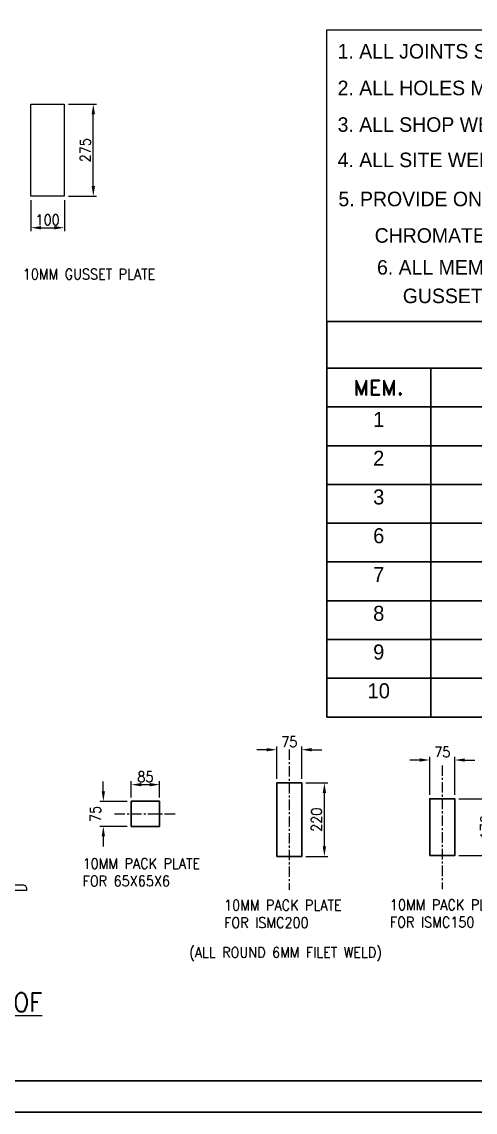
# Model space of a CAD drawing. Header units: millimetres. Extents: x 0 to 1124626, y -157535 to 82123.
# Drawn here: x 518551 to 523983, y 31350 to 44395 of the extents above; entities that cross this region are included whole.
import ezdxf
from ezdxf.enums import TextEntityAlignment as Align

# ---------------------------------------------------------------- set-up
doc = ezdxf.new("R2010")
doc.units = ezdxf.units.MM
doc.header["$MEASUREMENT"] = 0
doc.linetypes.add('CENTER', pattern=[2, 1.25, -0.25, 0.25, -0.25])
for name, color, linetype, lineweight in [('CN', 253, 'Continuous', 15), ('Dim', 6, 'Continuous', 13), ('L4', 4, 'Continuous', 30), ('rSHEET', 2, 'Continuous', 30), ('STR. STEEL', 25, 'Continuous', 18), ('Text', 7, 'Continuous', 15), ('text-2', 73, 'Continuous', 13), ('TITLE TEXT', 50, 'Continuous', 18)]:
    doc.layers.add(name, color=color, linetype=linetype, lineweight=lineweight)
doc.styles.add('ROMAND', font='romand.shx')
doc.styles.add('SOFT1', font='soft1.shx')
doc.styles.add('style1', font='romans.shx', dxfattribs={"width": 0.9, "height": 300})
doc.dimstyles.new('4.0 DIM-1', dxfattribs={"dimscale": 40, "dimtxt": 125, "dimasz": 3, "dimexe": 1, "dimexo": 1.2, "dimgap": 0.8, "dimtad": 1, "dimdec": 0, "dimlfac": 0.25, "dimzin": 1, "dimdsep": 46, "dimtxsty": 'style1', "dimcen": 2, "dimclrd": 8, "dimclre": 8, "dimclrt": 7, "dimadec": 0, "dimazin": 0, "dimtfac": 1, "dimtdec": 0, "dimtofl": 0, "dimtmove": 1, "dimatfit": 3, "dimfxl": 1, "dimtolj": 1, "dimtzin": 0, "dimlwd": 9, "dimlwe": 9, "dimarcsym": 1})

# ---------------------------------------------------------------- blocks, each defined once
blk = doc.blocks.new('*D718')
at = {"layer": 'DEFPOINTS', "color": 0, "ltscale": 20, "transparency": 16777216}
for p in [(518661, 42309), (519061, 42309), (519061, 41931)]:
    blk.add_point(p, dxfattribs=at)
at = {"layer": 'Dim', "color": 8, "lineweight": 9, "ltscale": 20, "transparency": 16777216}
for p, q in [((518661, 42261), (518661, 41891)), ((519061, 42261), (519061, 41891)), ((518781, 41931), (518941, 41931))]:
    blk.add_line(p, q, dxfattribs=at)
at = {"layer": 'Dim', "color": 8, "ltscale": 20, "transparency": 16777216}
for points in [[(518781, 41951), (518781, 41911), (518661, 41931)], [(518941, 41911), (518941, 41951), (519061, 41931)]]:
    blk.add_solid(points, dxfattribs=at)
at = {"layer": 'Dim', "color": 7, "ltscale": 20, "transparency": 16777216, "insert": (518861, 42025), "char_height": 125, "attachment_point": 5, "style": 'style1'}
blk.add_mtext('\\A1;100', dxfattribs=at)
blk = doc.blocks.new('*D719')
at = {"layer": 'DEFPOINTS', "color": 0, "ltscale": 20, "transparency": 16777216}
for p in [(519061, 43408), (519408, 43408), (519061, 42309)]:
    blk.add_point(p, dxfattribs=at)
at = {"layer": 'Dim', "color": 8, "lineweight": 9, "ltscale": 20, "transparency": 16777216}
for p, q in [((519109, 43408), (519448, 43408)), ((519408, 42429), (519408, 43288)), ((519109, 42309), (519448, 42309))]:
    blk.add_line(p, q, dxfattribs=at)
at = {"layer": 'Dim', "color": 8, "ltscale": 20, "transparency": 16777216}
for points in [[(519428, 43288), (519388, 43288), (519408, 43408)], [(519388, 42429), (519428, 42429), (519408, 42309)]]:
    blk.add_solid(points, dxfattribs=at)
at = {"layer": 'Dim', "color": 7, "ltscale": 20, "transparency": 16777216, "insert": (519313, 42859), "char_height": 125, "attachment_point": 5, "rotation": 90, "style": 'style1'}
blk.add_mtext('\\A1;275', dxfattribs=at)
blk = doc.blocks.new('*D771')
at = {"layer": 'DEFPOINTS', "color": 0, "ltscale": 20, "transparency": 16777216}
for p in [(523738, 35099), (524201, 35099), (523738, 34419)]:
    blk.add_point(p, dxfattribs=at)
at = {"layer": 'Dim', "color": 8, "lineweight": 9, "ltscale": 20, "transparency": 16777216}
for p, q in [((523786, 35099), (524241, 35099)), ((524201, 34539), (524201, 34979)), ((523786, 34419), (524241, 34419))]:
    blk.add_line(p, q, dxfattribs=at)
at = {"layer": 'Dim', "color": 8, "ltscale": 20, "transparency": 16777216}
for points in [[(524221, 34979), (524181, 34979), (524201, 35099)], [(524181, 34539), (524221, 34539), (524201, 34419)]]:
    blk.add_solid(points, dxfattribs=at)
at = {"layer": 'Dim', "color": 7, "ltscale": 20, "transparency": 16777216, "insert": (524107, 34759), "char_height": 125, "attachment_point": 5, "rotation": 90, "style": 'style1'}
blk.add_mtext('\\A1;170', dxfattribs=at)
blk = doc.blocks.new('*D772')
at = {"layer": 'DEFPOINTS', "color": 0, "ltscale": 20, "transparency": 16777216}
for p in [(523438, 35563), (523438, 35099), (523738, 35099)]:
    blk.add_point(p, dxfattribs=at)
at = {"layer": 'Dim', "color": 8, "lineweight": 9, "ltscale": 20, "transparency": 16777216}
for p, q in [((523318, 35563), (523198, 35563)), ((523438, 35147), (523438, 35603)), ((523738, 35147), (523738, 35603)), ((523858, 35563), (523978, 35563))]:
    blk.add_line(p, q, dxfattribs=at)
at = {"layer": 'Dim', "color": 8, "ltscale": 20, "transparency": 16777216}
for points in [[(523318, 35543), (523318, 35583), (523438, 35563)], [(523858, 35583), (523858, 35543), (523738, 35563)]]:
    blk.add_solid(points, dxfattribs=at)
at = {"layer": 'Dim', "color": 7, "ltscale": 20, "transparency": 16777216, "insert": (523588, 35658), "char_height": 125, "attachment_point": 5, "style": 'style1'}
blk.add_mtext('\\A1;75', dxfattribs=at)
blk = doc.blocks.new('*D773')
at = {"layer": 'DEFPOINTS', "color": 0, "ltscale": 20, "transparency": 16777216}
for p in [(521605, 35686), (521605, 35289), (521905, 35289)]:
    blk.add_point(p, dxfattribs=at)
at = {"layer": 'Dim', "color": 8, "lineweight": 9, "ltscale": 20, "transparency": 16777216}
for p, q in [((521485, 35686), (521365, 35686)), ((521605, 35337), (521605, 35726)), ((521905, 35337), (521905, 35726)), ((522025, 35686), (522145, 35686))]:
    blk.add_line(p, q, dxfattribs=at)
at = {"layer": 'Dim', "color": 8, "ltscale": 20, "transparency": 16777216}
for points in [[(521485, 35666), (521485, 35706), (521605, 35686)], [(522025, 35706), (522025, 35666), (521905, 35686)]]:
    blk.add_solid(points, dxfattribs=at)
at = {"layer": 'Dim', "color": 7, "ltscale": 20, "transparency": 16777216, "insert": (521755, 35781), "char_height": 125, "attachment_point": 5, "style": 'style1'}
blk.add_mtext('\\A1;75', dxfattribs=at)
blk = doc.blocks.new('*D774')
at = {"layer": 'DEFPOINTS', "color": 0, "ltscale": 20, "transparency": 16777216}
for p in [(521905, 35289), (522176, 35289), (521905, 34409)]:
    blk.add_point(p, dxfattribs=at)
at = {"layer": 'Dim', "color": 8, "lineweight": 9, "ltscale": 20, "transparency": 16777216}
for p, q in [((521953, 35289), (522216, 35289)), ((522176, 34529), (522176, 35169)), ((521953, 34409), (522216, 34409))]:
    blk.add_line(p, q, dxfattribs=at)
at = {"layer": 'Dim', "color": 8, "ltscale": 20, "transparency": 16777216}
for points in [[(522196, 35169), (522156, 35169), (522176, 35289)], [(522156, 34529), (522196, 34529), (522176, 34409)]]:
    blk.add_solid(points, dxfattribs=at)
at = {"layer": 'Dim', "color": 7, "ltscale": 20, "transparency": 16777216, "insert": (522082, 34849), "char_height": 125, "attachment_point": 5, "rotation": 90, "style": 'style1'}
blk.add_mtext('\\A1;220', dxfattribs=at)
blk = doc.blocks.new('*D775')
at = {"layer": 'DEFPOINTS', "color": 0, "ltscale": 20, "transparency": 16777216}
for p in [(519862, 35268), (519862, 35067), (520202, 35067)]:
    blk.add_point(p, dxfattribs=at)
at = {"layer": 'Dim', "color": 8, "lineweight": 9, "ltscale": 20, "transparency": 16777216}
for p, q in [((519862, 35115), (519862, 35308)), ((520082, 35268), (519982, 35268)), ((520202, 35115), (520202, 35308))]:
    blk.add_line(p, q, dxfattribs=at)
at = {"layer": 'Dim', "color": 8, "ltscale": 20, "transparency": 16777216}
for points in [[(519982, 35288), (519982, 35248), (519862, 35268)], [(520082, 35248), (520082, 35288), (520202, 35268)]]:
    blk.add_solid(points, dxfattribs=at)
at = {"layer": 'Dim', "color": 7, "ltscale": 20, "transparency": 16777216, "insert": (520032, 35362), "char_height": 125, "attachment_point": 5, "style": 'style1'}
blk.add_mtext('\\A1;85', dxfattribs=at)
blk = doc.blocks.new('*D776')
at = {"layer": 'DEFPOINTS', "color": 0, "ltscale": 20, "transparency": 16777216}
for p in [(519528, 35067), (519862, 35067), (519862, 34769)]:
    blk.add_point(p, dxfattribs=at)
at = {"layer": 'Dim', "color": 8, "lineweight": 9, "ltscale": 20, "transparency": 16777216}
for p, q in [((519528, 35187), (519528, 35307)), ((519814, 35067), (519488, 35067)), ((519814, 34769), (519488, 34769)), ((519528, 34649), (519528, 34529))]:
    blk.add_line(p, q, dxfattribs=at)
at = {"layer": 'Dim', "color": 8, "ltscale": 20, "transparency": 16777216}
for points in [[(519508, 35187), (519548, 35187), (519528, 35067)], [(519548, 34649), (519508, 34649), (519528, 34769)]]:
    blk.add_solid(points, dxfattribs=at)
at = {"layer": 'Dim', "color": 7, "ltscale": 20, "transparency": 16777216, "insert": (519434, 34918), "char_height": 125, "attachment_point": 5, "rotation": 90, "style": 'style1'}
blk.add_mtext('\\A1;75', dxfattribs=at)
blk = doc.blocks.new('*T881')
at = {"layer": 'Dim', "color": 0, "linetype": 'ByBlock', "lineweight": -2, "ltscale": 20, "transparency": 16777216}
for p, q in [((0, 0), (7500, 0)), ((0, 0), (0, -4731)), ((7500, 0), (7500, -4731)), ((0, -557), (7500, -557)), ((1246, -557), (1246, -4731)), ((5000, -557), (5000, -4731)), ((0, -1021), (7500, -1021)), ((0, -1485), (7500, -1485)), ((0, -1948), (7500, -1948)), ((0, -2412), (7500, -2412)), ((0, -2876), (7500, -2876)), ((0, -3340), (7500, -3340)), ((0, -3803), (7500, -3803)), ((0, -4267), (7500, -4267)), ((0, -4731), (7500, -4731))]:
    blk.add_line(p, q, dxfattribs=at)
at = {"layer": 'Dim', "color": 0, "ltscale": 20, "transparency": 16777216, "attachment_point": 5, "style": 'ROMAND'}
for s, insert, char_height, width in [('MEMBER DETAILS', (3750, -279), 250, 7380), ('LENGTH(MM)', (6250, -789), 180, 2380), ('MEM.', (623, -789), 180, 1125.93), ('DESCRIPTION', (3123, -789), 180, 3634.07)]:
    blk.add_mtext(s, dxfattribs=dict(at, insert=insert, char_height=char_height, width=width))
at = {"layer": 'Dim', "color": 0, "ltscale": 20, "transparency": 16777216, "char_height": 180, "attachment_point": 2}
for s, insert, width in [('1', (623, -1081), 1125.93), ('2 ISMC 200', (3123, -1081), 3634.07), ('26200', (6250, -1081), 2380), ('2', (623, -1545), 1125.93), ('2 ISMC 150', (3123, -1545), 3634.07), ('24150', (6250, -1545), 2380), ('3', (623, -2008), 1125.93), ('2 ISA 65X65X6', (3123, -2008), 3634.07), ('1940', (6250, -2008), 2380), ('6', (623, -2472), 1125.93), ('2 ISA 65X65X6', (3123, -2472), 3634.07), ('1120', (6250, -2472), 2380), ('7', (623, -2936), 1125.93), ('ISA 75X75X6', (3123, -2936), 3634.07), ('1430', (6250, -2936), 2380), ('8', (623, -3400), 1125.93), ('ISMC150', (3123, -3400), 3634.07), ('1900', (6250, -3400), 2380), ('9', (623, -3863), 1125.93), ('ISA 65X65X6', (3123, -3863), 3634.07), ('1990', (6250, -3863), 2380), ('10', (623, -4327), 1125.93), ('ISA 75X75X6', (3123, -4327), 3634.07), ('2480', (6250, -4327), 2380)]:
    blk.add_mtext(s, dxfattribs=dict(at, insert=insert, width=width))

msp = doc.modelspace()

# ---------------------------------------------------------------- linework, layer by layer
at = {"layer": 'CN', "linetype": 'CENTER', "ltscale": 100}
for p, q in [((521754.5945, 35689.1537), (521754.5945, 34009.1537)), ((523588.4406, 35499.0485), (523588.4406, 34019.0485)), ((519662.2239, 34918.6892), (520402.2239, 34918.6892))]:
    msp.add_line(p, q, dxfattribs=at)
at = {"layer": 'Dim', "ltscale": 20}
for points in [[(522203.9584, 44298.9962), (529703.9584, 44298.9962), (529703.9584, 40808.0811), (522203.9584, 40808.0811)], [(518660.6724, 43407.7948), (519060.6724, 43407.7948), (519060.6724, 42309.2705), (518660.6724, 42309.2705)]]:
    msp.add_lwpolyline(points, close=True, dxfattribs=at)
at = {"layer": 'L4', "ltscale": 20}
for points in [[(521604.5945, 34409.1537), (521904.5945, 34409.1537), (521904.5945, 35289.1537), (521604.5945, 35289.1537)], [(523438.4406, 34419.0485), (523738.4406, 34419.0485), (523738.4406, 35099.0485), (523438.4406, 35099.0485)], [(519862.2239, 35068.6892), (520202.2239, 35068.6892), (520202.2239, 34768.6892), (519862.2239, 34768.6892)]]:
    msp.add_lwpolyline(points, close=True, dxfattribs=at)
at = {"layer": 'rSHEET'}
msp.add_lwpolyline([(495896.8161, 31349.5566), (535189.7745, 31349.5566), (535189.7745, 59132.4848), (495896.8161, 59132.4848)], close=True, dxfattribs=at)
msp.add_lwpolyline([(496551.6987, 31723.0736), (534534.8919, 31723.0736, 0.4142135624), (534815.5558, 32003.7375), (534815.5558, 58478.3038, 0.4142135624), (534534.8919, 58758.9678), (496551.6987, 58758.9678, 0.4142135624), (496271.0348, 58478.3038), (496271.0348, 32003.7375, 0.4142135624)], format="xyb", close=True, dxfattribs=at)
at = {"layer": 'STR. STEEL', "ltscale": 20}
msp.add_lwpolyline([(517962.3984, 34006.8933), (518612.3984, 34006.8933), (518612.3984, 34021.8933, 0.4142136016), (518567.3984, 34066.8933), (518087.3984, 34066.8933, -0.4142136016), (518022.3984, 34131.8933), (518022.3984, 34611.8933, 0.4142136016), (517977.3984, 34656.8933), (517962.3984, 34656.8933)], format="xyb", close=True, dxfattribs=at)

# ---------------------------------------------------------------- block references
msp.add_blockref('*T881', (522203.9584, 40808.0811))

# ---------------------------------------------------------------- texts
at = {"layer": 'Dim', "color": 7, "ltscale": 20, "insert": (520555.3131, 33156.8671), "char_height": 125, "attachment_point": 7, "style": 'style1'}
msp.add_mtext('\\A1;(ALL ROUND 6MM FILET WELD) ', dxfattribs=at)
at = {"layer": 'Text', "ltscale": 20, "char_height": 125, "attachment_point": 7, "style": 'style1'}
for s, insert, width in [('10MM GUSSET PLATE', (518563.6056, 41313.209), 1577.336222), ('10MM PACK PLATE\\PFOR 65X65X6', (519279.7513, 34053.088), 2126.61603), ('10MM PACK PLATE\\PFOR ISMC200', (520974.5838, 33555.0477), 2126.61603), ('10MM PACK PLATE\\PFOR ISMC150', (522960.7349, 33559.8638), 2126.61603)]:
    msp.add_mtext(s, dxfattribs=dict(at, insert=insert, width=width))
at = {"layer": 'text-2', "color": 7, "style": 'SOFT1'}
for s, p in [('1. ALL JOINTS SHOULD BE FULLY WELDED.', (522334.6134, 43955.0109)), ('2. ALL HOLES MUST BE DRILLED & NOT GAS CUT.', (522334.6134, 43516.3767)), ('3. ALL SHOP WELD 6mm FILLET WELD UNLESS NOTED', (522334.6134, 43078.4021)), ('4. ALL SITE WELD 6mm FILLET WELD.', (522334.6134, 42655.7958)), ('5. PROVIDE ONE COAT OF RED OXIDE ZINC ', (522344.0923, 42188.0608)), ('CHROMATE PAINT TO STRUCTURAL STEELWORK.', (522778.4152, 41751.39))]:
    msp.add_text(s, height=174.08567, dxfattribs=at).set_placement(p)
for s, p in [('6. ALL MEMBERS SHALL BE WELDED TO ', (525109.3406, 41457.1798)), ('GUSSET FOR FULL  CONTACT LENGTH AVAILABLE.', (526012.8144, 41115.7056))]:
    msp.add_text(s, height=174.08567, dxfattribs=at).set_placement(p, align=Align.MIDDLE_CENTER)
at = {"layer": 'TITLE TEXT', "ltscale": 20, "insert": (516748.301, 32778.1586), "char_height": 225, "width": 8570.669872, "attachment_point": 1, "style": 'style1'}
msp.add_mtext('{\\LTYP. DETAIL OF \\PPACK PLATE}', dxfattribs=at)

# ---------------------------------------------------------------- dimensions: what is measured, and where the dimension line sits
at = {"layer": 'Dim', "ltscale": 20}
for base, p1, p2, picture, middle in [((519407.6854, 43407.7948), (519060.6724, 42309.2705), (519060.6724, 43407.7948), '*D719', (519313.1854, 42858.5326)), ((519528.4833, 35067.2341), (519862.2239, 34768.6892), (519862.2239, 35067.2341), '*D776', (519433.9833, 34917.9617)), ((522176.2427, 35289.1537), (521904.5945, 34409.1537), (521904.5945, 35289.1537), '*D774', (522081.7427, 34849.1537)), ((524201.0131, 35099.0485), (523738.4406, 34419.0485), (523738.4406, 35099.0485), '*D771', (524106.5131, 34759.0485))]:
    dim = msp.add_linear_dim(base=base, p1=p1, p2=p2, angle=90, dimstyle='4.0 DIM-1', dxfattribs=at)
    dim.commit()
    dim.dimension.update_dxf_attribs({"geometry": picture, "text_midpoint": middle})
for base, p1, p2, picture, middle in [((519060.6724, 41930.5857), (518660.6724, 42309.2705), (519060.6724, 42309.2705), '*D718', (518860.6724, 42025.0857)), ((521604.5945, 35686.0398), (521904.5945, 35289.1537), (521604.5945, 35289.1537), '*D773', (521754.5945, 35780.5398)), ((523438.4406, 35563.0888), (523738.4406, 35099.0485), (523438.4406, 35099.0485), '*D772', (523588.4406, 35657.5888)), ((519862.2239, 35267.5986), (520202.2239, 35067.2341), (519862.2239, 35067.2341), '*D775', (520032.2239, 35362.0986))]:
    dim = msp.add_linear_dim(base=base, p1=p1, p2=p2, dimstyle='4.0 DIM-1', dxfattribs=at)
    dim.commit()
    dim.dimension.update_dxf_attribs({"geometry": picture, "text_midpoint": middle})

doc.saveas('drawing.dxf')
